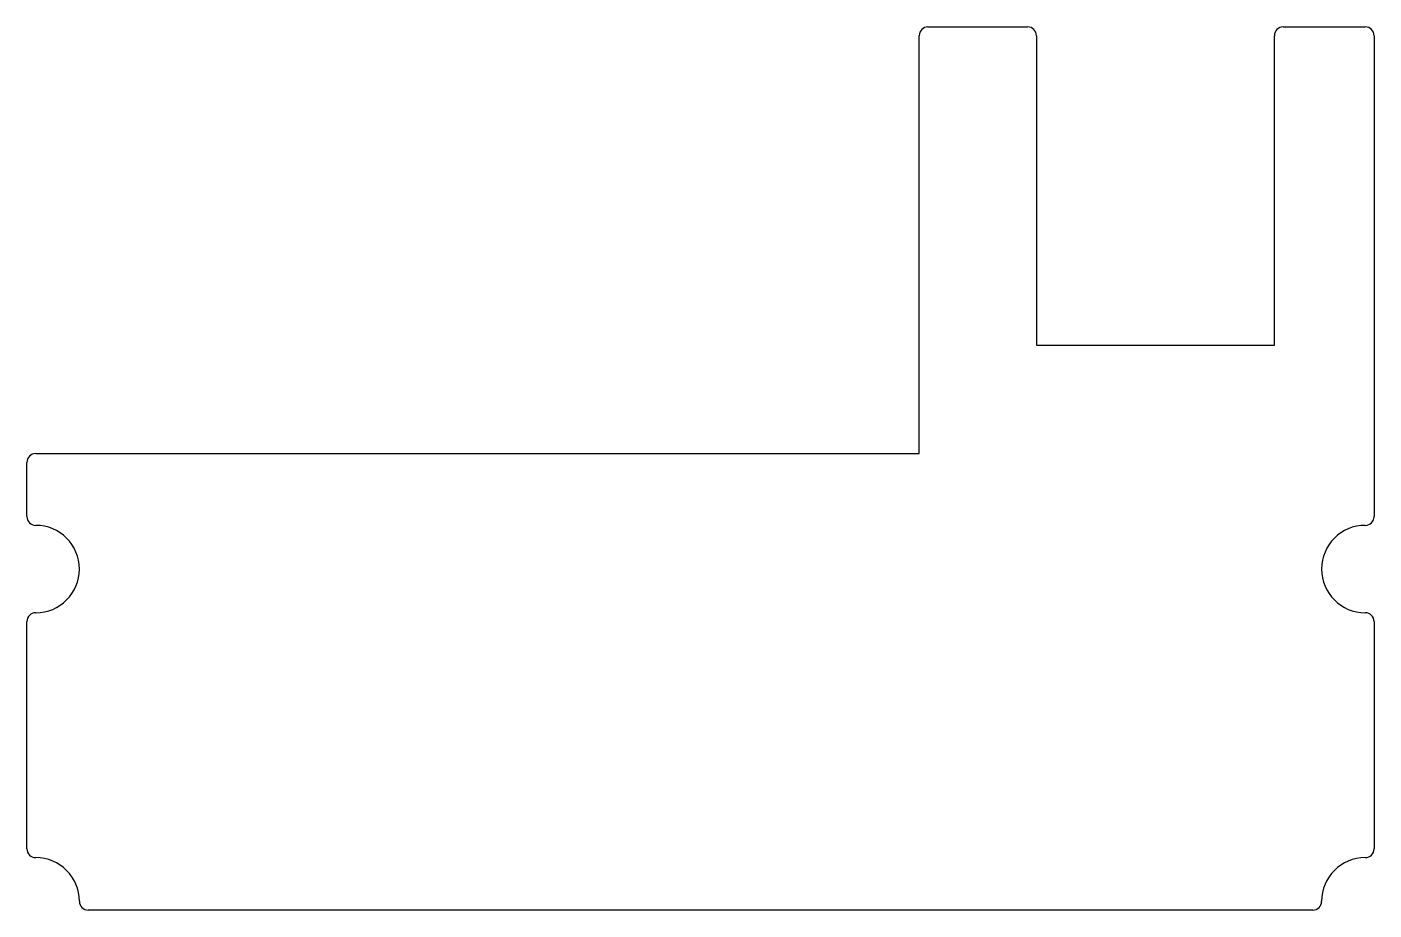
# Model space of a CAD drawing. Extents: x -36 to 41, y -45.5 to 5.
import ezdxf

# ---------------------------------------------------------------- set-up
doc = ezdxf.new("R2010")
doc.units = 0
doc.layers.add('MODELSKETCH_VISIBLE', color=7, linetype='CONTINUOUS')

msp = doc.modelspace()

# ---------------------------------------------------------------- linework, layer by layer
at = {"layer": 'MODELSKETCH_VISIBLE'}
for p, q in [((15.5, 5), (21.2, 5)), ((35.8, 5), (40.5, 5)), ((15, -19.4), (15, 4.5)), ((21.7, 4.5), (21.7, -13.2)), ((35.3, -13.2), (35.3, 4.5)), ((41, 4.5), (41, -23)), ((21.7, -13.2), (35.3, -13.2)), ((-36, -23), (-36, -19.9)), ((-35.5, -19.4), (15, -19.4)), ((-36, -42), (-36, -29)), ((41, -29), (41, -42)), ((37.5, -45.5), (-32.5, -45.5))]:
    msp.add_line(p, q, dxfattribs=at)
for centre, radius, start, end in [((15.5, 4.5), 0.5, 90, 180), ((21.2, 4.5), 0.5, 0, 90), ((35.8, 4.5), 0.5, 90, 180), ((40.5, 4.5), 0.5, 0, 90), ((-35.5, -19.9), 0.5, 90, 180), ((-35.5, -23), 0.5, 180, 270), ((40.5, -23), 0.5, 270, 0), ((-35.5, -26), 2.5, 270, 90), ((40.5, -26), 2.5, 90, 270), ((-35.5, -29), 0.5, 90, 180), ((40.5, -29), 0.5, 0, 90), ((-35.5, -42), 0.5, 180, 270), ((40.5, -42), 0.5, 270, 0), ((-35.5, -45), 2.5, 0, 90), ((40.5, -45), 2.5, 90, 180), ((-32.5, -45), 0.5, 180, 270), ((37.5, -45), 0.5, 270, 0)]:
    msp.add_arc(centre, radius, start, end, dxfattribs=at)

doc.saveas('drawing.dxf')
